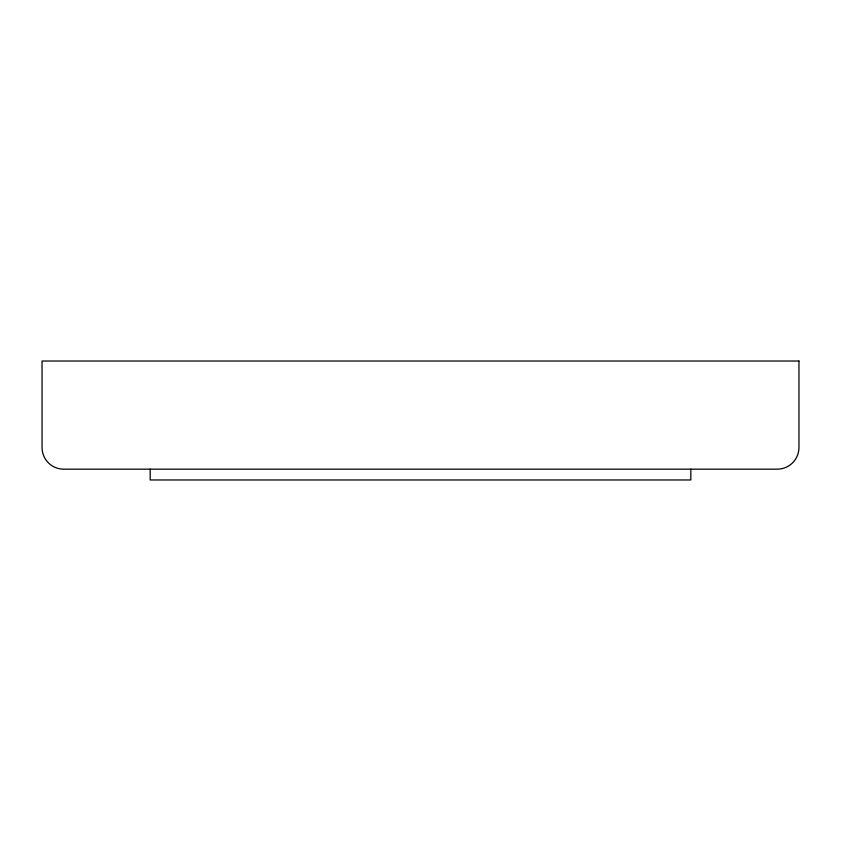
<?xml version="1.0" encoding="UTF-8"?>
<svg xmlns="http://www.w3.org/2000/svg" width="841" height="841" viewBox="0 0 841 841"><rect width="100%" height="100%" fill="white"/><g stroke="black" fill="none" stroke-linecap="round" stroke-linejoin="round"><path stroke-width="1.26" d="M690.818 469.162L690.818 479.969L150.182 479.969L150.182 469.162M798.95 361.031L42.05 361.031L42.05 447.528A21.624 21.624 0 0 0 63.674 469.162L777.326 469.162A21.624 21.624 0 0 0 798.95 447.528L798.95 361.031"/></g></svg>
